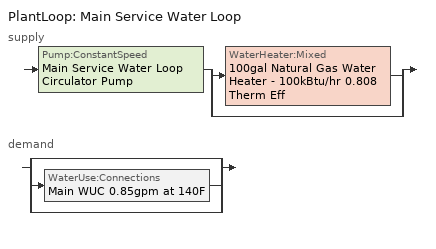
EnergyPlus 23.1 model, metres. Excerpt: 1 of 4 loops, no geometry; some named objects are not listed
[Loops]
PlantLoop 'Main Service Water Loop'
 supply: Pump:ConstantSpeed 'Main Service Water Loop Circulator Pump' > split
  | WaterHeater:Mixed '100gal Natural Gas Water Heater - 100kBtu/hr 0.808 Therm Eff'
  | bypass
 demand: split
  | bypass
  | WaterUse:Connections 'Main WUC 0.85gpm at 140F'
  | bypass
[Sizing:Plant]
Main Service Water Loop: Loop Type=Heating; Design Loop Exit Temperature {C}=60; Loop Design Temperature Difference {deltaC}=5; Sizing Option=NonCoincident; Zone Timesteps in Averaging Window=1; Coincident Sizing Factor Mode=None
[Pump:ConstantSpeed]
Main Service Water Loop Circulator Pump: Design Flow Rate {m3/s}=Autosize; Design Pump Head {Pa}=29891; Design Power Consumption {W}=Autosize; Motor Efficiency=0.7; Fraction of Motor Inefficiencies to Fluid Stream=0; Pump Control Type=Intermittent; Design Power Sizing Method=PowerPerFlowPerPressure; Design Electric Power per Unit Flow Rate {W/(m3/s)}=348701.1; Design Shaft Power per Unit Flow Rate per Unit Head {W/((m3/s)-Pa)}=1.28205
[WaterHeater:Mixed]
100gal Natural Gas Water Heater - 100kBtu/hr 0.808 Therm Eff: Tank Volume {m3}=0.378541; Setpoint Temperature Schedule=Service Water Loop Temp - 140F; Deadband Temperature Difference {deltaC}=2; Maximum Temperature Limit {C}=60; Heater Control Type=Cycle; Heater Maximum Capacity {W}=29307.1; Heater Ignition Minimum Flow Rate {m3/s}=0; Heater Ignition Delay {s}=0; Heater Fuel Type=NaturalGas; Heater Thermal Efficiency=0.808453; Off Cycle Parasitic Fuel Consumption Rate {W}=1276.95; Off Cycle Parasitic Fuel Type=NaturalGas; Off Cycle Parasitic Heat Fraction to Tank=0; On Cycle Parasitic Fuel Consumption Rate {W}=1276.95; On Cycle Parasitic Fuel Type=NaturalGas; On Cycle Parasitic Heat Fraction to Tank=0; Ambient Temperature Indicator=Zone; Ambient Temperature Zone=Mechanical_Bot ZN; Off Cycle Loss Coefficient to Ambient Temperature {W/K}=7.56156; Off Cycle Loss Fraction to Zone=1; On Cycle Loss Coefficient to Ambient Temperature {W/K}=7.56156; On Cycle Loss Fraction to Zone=1; Use Side Effectiveness=1; Source Side Effectiveness=1; Use Side Design Flow Rate {m3/s}=Autosize; Source Side Design Flow Rate {m3/s}=Autosize; Indirect Water Heating Recovery Time {hr}=1.5; Source Side Flow Control Mode=IndirectHeatPrimarySetpoint
[WaterHeater:Sizing]
100gal Natural Gas Water Heater - 100kBtu/hr 0.808 Therm Eff: Design Mode=PeakDraw; Time Storage Can Meet Peak Draw {hr}=0.538503; Time for Tank Recovery {hr}=0; Nominal Tank Volume for Autosizing Plant Connections {m3}=1
[PlantLoop]
Main Service Water Loop: Fluid Type=Water; Plant Equipment Operation Scheme=Main Service Water Loop Operation Schemes; Maximum Loop Temperature {C}=60; Minimum Loop Temperature {C}=10; Maximum Loop Flow Rate {m3/s}=Autosize; Minimum Loop Flow Rate {m3/s}=0; Plant Loop Volume {m3}=Autocalculate; Load Distribution Scheme=Optimal; Plant Loop Demand Calculation Scheme=SingleSetpoint; Common Pipe Simulation=None
[PlantEquipmentList]
Main Service Water Loop Heating Equipment List: 100gal Natural Gas Water Heater - 100kBtu/hr 0.808 Therm Eff
[PlantEquipmentOperation:HeatingLoad]
Main Service Water Loop Heating Operation Scheme: Load Range 1 Lower Limit {W}=0; Load Range 1 Upper Limit {W}=1000000000; Range 1 Equipment List=Main Service Water Loop Heating Equipment List
[PlantEquipmentOperationSchemes]
Main Service Water Loop Operation Schemes: Control Scheme 1=Main Service Water Loop Heating Operation Scheme; Control Scheme 1 Schedule=Always On Discrete
[SetpointManager:Scheduled]
Service hot water setpoint manager: Control Variable=Temperature; Schedule=Service Water Loop Temp - 140F; Setpoint Node or NodeList=Main Service Water Loop Supply Outlet Node
[WaterUse:Equipment]
Main Service Water Use 0.85gpm at 140F: Peak Flow Rate {m3/s}=5.36267e-05; Flow Rate Fraction Schedule=OfficeMedium BLDG_SWH_SCH; Target Temperature Schedule=Mixed Water At Faucet Temp - 140F; Sensible Fraction Schedule=Fraction Sensible - 0.2; Latent Fraction Schedule=Fraction Latent - 0.05
[WaterUse:Connections]
Main WUC 0.85gpm at 140F: Drain Water Heat Exchanger Type=None; Drain Water Heat Exchanger Destination=Plant; Water Use Equipment 1=Main Service Water Use 0.85gpm at 140F
[Schedule:Day:Interval]
Fraction Latent - 0.05 Default: No, 24:00, 0.05
Fraction Sensible - 0.2 Default: No, 24:00, 0.2
Mixed Water At Faucet Temp - 140F Default; Service Water Loop Temp - 140F Default: No, 24:00, 60
OfficeMedium BLDG_SWH_SCH Default: No, 06:00, 0, 11:00, 0.04, 13:00, 0.06, 14:00, 0.09, 15:00, 0.06, 18:00, 0.04, 24:00, 0
OfficeMedium BLDG_SWH_SCH SmrDsn|Wkdy Day; OfficeMedium BLDG_SWH_SCH Summer Design Day: No, 06:00, 0, 07:00, 0.07, 08:00, 0.19, 09:00, 0.35, 10:00, 0.38, 11:00, 0.39, 12:00, 0.47, 13:00, 0.57, 14:00, 0.54, 15:00, 0.34, 16:00, 0.33, 17:00, 0.44, 18:00, 0.26, 19:00, 0.21, 20:00, 0.15, 21:00, 0.17, 22:00, 0.08, 24:00, 0.05
OfficeMedium BLDG_SWH_SCH Winter Design Day; OfficeMedium BLDG_SWH_SCH WntrDsn|Sat Day: No, 06:00, 0, 07:00, 0.07, 08:00, 0.11, 09:00, 0.15, 10:00, 0.21, 11:00, 0.19, 12:00, 0.23, 13:00, 0.2, 14:00, 0.19, 15:00, 0.15, 16:00, 0.13, 17:00, 0.14, 19:00, 0.07, 24:00, 0
[Schedule:Week:Daily]
Fraction Latent - 0.05 Week Rule - Jan1-Dec31: Fraction Latent - 0.05 Default, Fraction Latent - 0.05 Default, Fraction Latent - 0.05 Default, Fraction Latent - 0.05 Default, Fraction Latent - 0.05 Default, Fraction Latent - 0.05 Default, Fraction Latent - 0.05 Default, Fraction Latent - 0.05 Default, Fraction Latent - 0.05 Default, Fraction Latent - 0.05 Default, Fraction Latent - 0.05 Default, Fraction Latent - 0.05 Default
Fraction Sensible - 0.2 Week Rule - Jan1-Dec31: Fraction Sensible - 0.2 Default, Fraction Sensible - 0.2 Default, Fraction Sensible - 0.2 Default, Fraction Sensible - 0.2 Default, Fraction Sensible - 0.2 Default, Fraction Sensible - 0.2 Default, Fraction Sensible - 0.2 Default, Fraction Sensible - 0.2 Default, Fraction Sensible - 0.2 Default, Fraction Sensible - 0.2 Default, Fraction Sensible - 0.2 Default, Fraction Sensible - 0.2 Default
Mixed Water At Faucet Temp - 140F Week Rule - Jan1-Dec31: Mixed Water At Faucet Temp - 140F Default, Mixed Water At Faucet Temp - 140F Default, Mixed Water At Faucet Temp - 140F Default, Mixed Water At Faucet Temp - 140F Default, Mixed Water At Faucet Temp - 140F Default, Mixed Water At Faucet Temp - 140F Default, Mixed Water At Faucet Temp - 140F Default, Mixed Water At Faucet Temp - 140F Default, Mixed Water At Faucet Temp - 140F Default, Mixed Water At Faucet Temp - 140F Default, Mixed Water At Faucet Temp - 140F Default, Mixed Water At Faucet Temp - 140F Default
OfficeMedium BLDG_SWH_SCH Week Rule - Jan1-Dec31: OfficeMedium BLDG_SWH_SCH Default, OfficeMedium BLDG_SWH_SCH SmrDsn|Wkdy Day, OfficeMedium BLDG_SWH_SCH SmrDsn|Wkdy Day, OfficeMedium BLDG_SWH_SCH SmrDsn|Wkdy Day, OfficeMedium BLDG_SWH_SCH SmrDsn|Wkdy Day, OfficeMedium BLDG_SWH_SCH SmrDsn|Wkdy Day, OfficeMedium BLDG_SWH_SCH WntrDsn|Sat Day, OfficeMedium BLDG_SWH_SCH Default, OfficeMedium BLDG_SWH_SCH Summer Design Day, OfficeMedium BLDG_SWH_SCH Winter Design Day, OfficeMedium BLDG_SWH_SCH Default, OfficeMedium BLDG_SWH_SCH Default
Service Water Loop Temp - 140F Week Rule - Jan1-Dec31: Service Water Loop Temp - 140F Default, Service Water Loop Temp - 140F Default, Service Water Loop Temp - 140F Default, Service Water Loop Temp - 140F Default, Service Water Loop Temp - 140F Default, Service Water Loop Temp - 140F Default, Service Water Loop Temp - 140F Default, Service Water Loop Temp - 140F Default, Service Water Loop Temp - 140F Default, Service Water Loop Temp - 140F Default, Service Water Loop Temp - 140F Default, Service Water Loop Temp - 140F Default
[Schedule:Year]
Fraction Latent - 0.05: Fraction Latent - 0.05 Week Rule - Jan1-Dec31, 1, 1, 12, 31
Fraction Sensible - 0.2: Fraction Sensible - 0.2 Week Rule - Jan1-Dec31, 1, 1, 12, 31
Mixed Water At Faucet Temp - 140F: Mixed Water At Faucet Temp - 140F Week Rule - Jan1-Dec31, 1, 1, 12, 31
OfficeMedium BLDG_SWH_SCH: OfficeMedium BLDG_SWH_SCH Week Rule - Jan1-Dec31, 1, 1, 12, 31
Service Water Loop Temp - 140F: Service Water Loop Temp - 140F Week Rule - Jan1-Dec31, 1, 1, 12, 31
[Schedule:Constant]
Always On Discrete: Hourly Value=1
